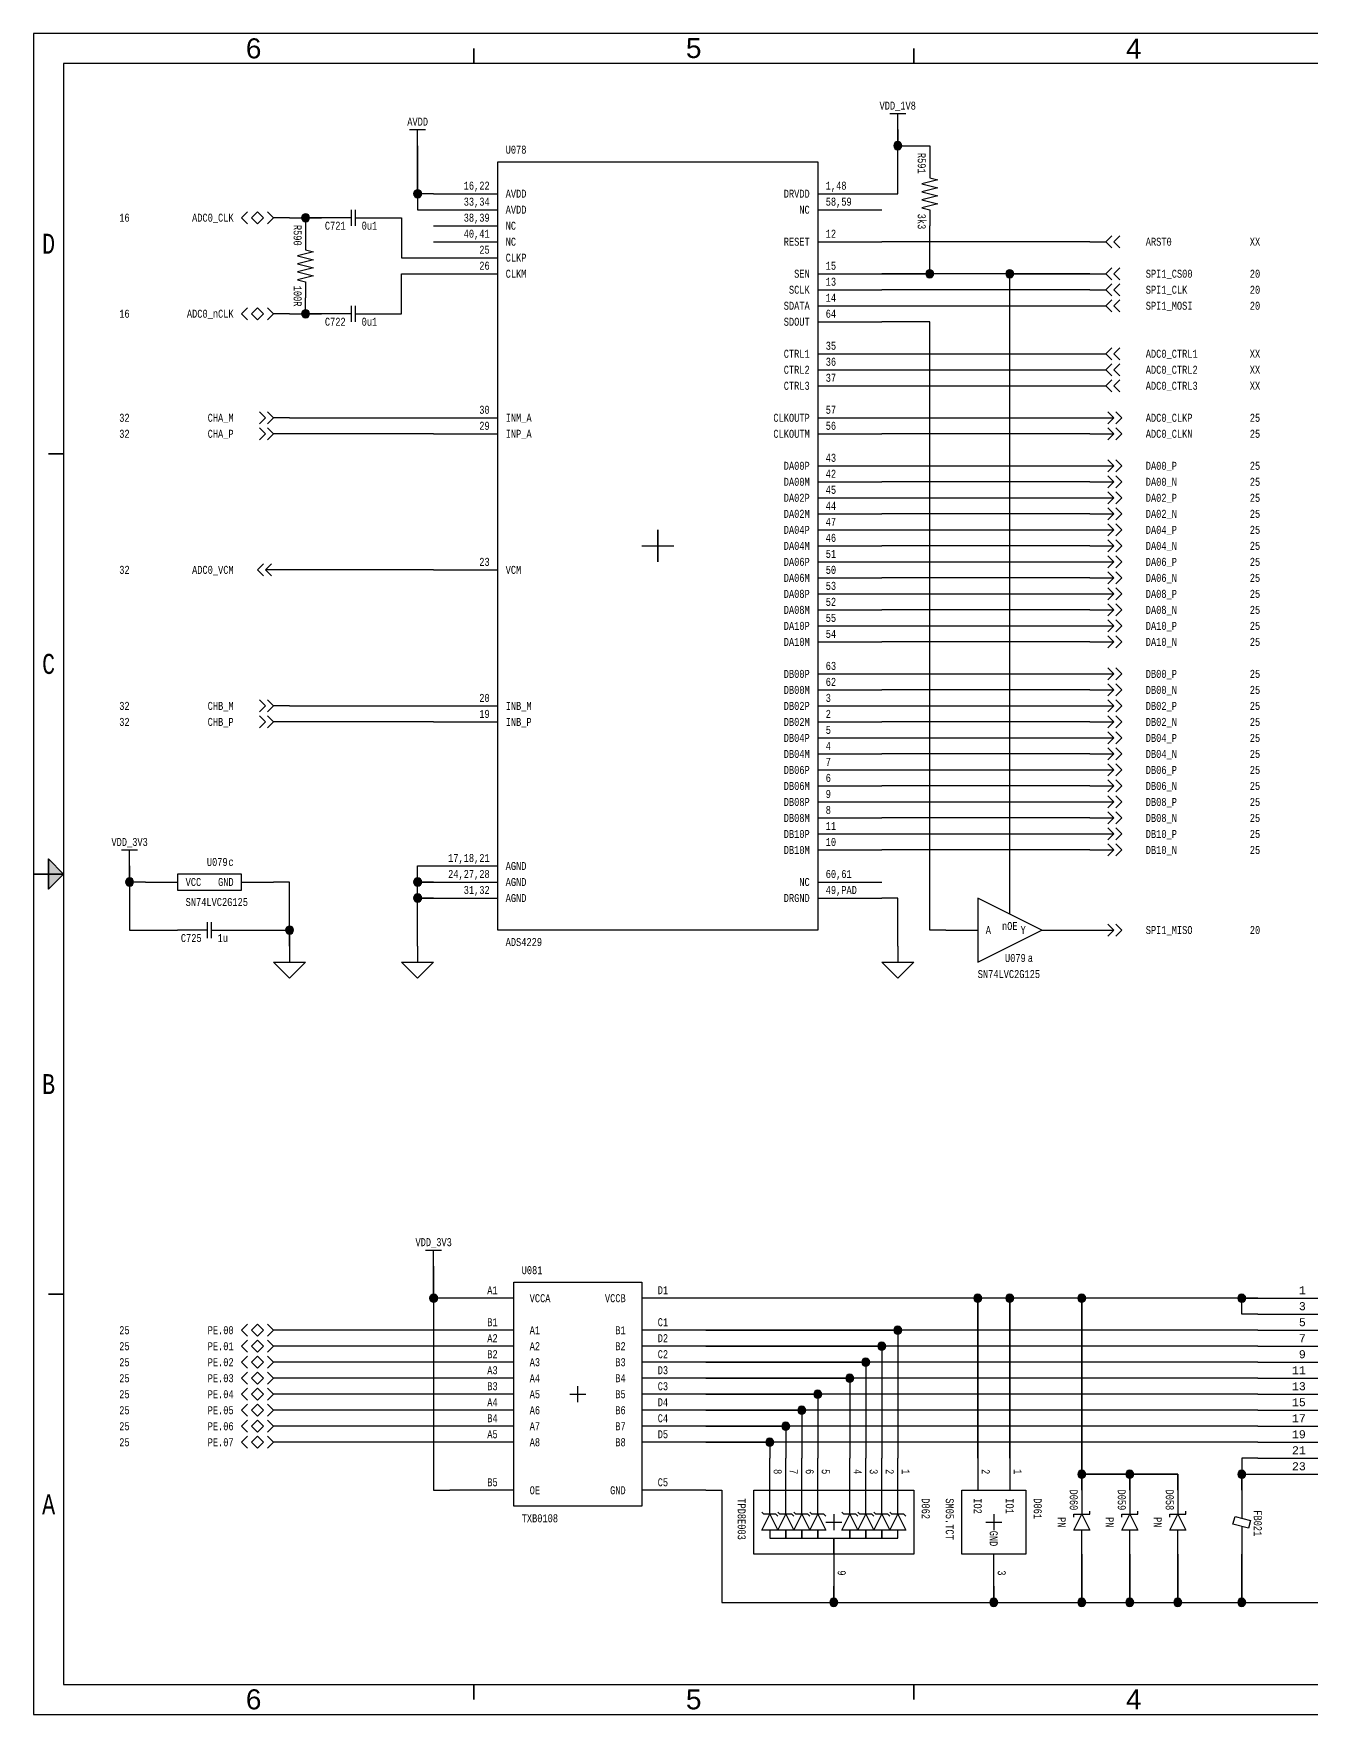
# Paper-space layout '34' of a CAD drawing. Header units: inches. Extents: x 0.2 to 16.8, y 0.2 to 10.8.
# Drawn here: x 0.25 to 8.24, y 0.25 to 10.75 of the extents above; entities that cross this region are included whole.
import ezdxf
from ezdxf.enums import TextEntityAlignment as Align

# ---------------------------------------------------------------- set-up
doc = ezdxf.new("R2010")
doc.units = ezdxf.units.IN
doc.header["$MEASUREMENT"] = 0
for name, color, linetype in [('BORDER', 13, 'Continuous'), ('COMPONENT', 14, 'Continuous'), ('SIGNAL', 84, 'Continuous'), ('TEXT', 252, 'Continuous')]:
    doc.layers.add(name, color=color, linetype=linetype)
doc.styles.add('Monotxt', font='monotxt.shx')
doc.styles.add('Monotxt_75', font='monotxt.shx', dxfattribs={"width": 0.75})
doc.styles.get("Standard").update_dxf_attribs({"font": 'arial.ttf'})

# ---------------------------------------------------------------- blocks, each defined once
blk = doc.blocks.new('ANSI B Frame')
at = {"layer": 'BORDER', "lineweight": 35}
h = blk.add_hatch(color=256, dxfattribs=at)
h.dxf.hatch_style = 1
h.paths.add_polyline_path([(0.34375, 5.59375), (0.34375, 5.5), (0.4375, 5.5)])
h.paths.add_polyline_path([(0.4375, 5.5), (0.34375, 5.5), (0.34375, 5.40625)])
at = {"layer": 'BORDER'}
for points in [[(0.25, 0.25), (16.75, 0.25), (16.75, 10.75), (0.25, 10.75)], [(0.4375, 0.4375), (16.5625, 0.4375), (16.5625, 10.5625), (0.4375, 10.5625)]]:
    blk.add_lwpolyline(points, close=True, dxfattribs=at)
at = {"layer": 'BORDER', "lineweight": 35}
for points in [[(3, 10.65625), (3, 10.5625)], [(5.75, 10.65625), (5.75, 10.5625)], [(0.34375, 8.125), (0.4375, 8.125)], [(0.4375, 5.5), (0.25, 5.5)], [(0.34375, 2.875), (0.4375, 2.875)], [(3, 0.34375), (3, 0.4375)], [(5.75, 0.34375), (5.75, 0.4375)]]:
    blk.add_lwpolyline(points, dxfattribs=at)
blk.add_lwpolyline([(0.4375, 5.5), (0.34375, 5.59375), (0.34375, 5.40625)], close=True, dxfattribs=at)
at = {"layer": 'BORDER', "style": 'Monotxt_75', "width": 0.75}
for s, p in [('D', (0.34375, 9.4375)), ('C', (0.34375, 6.8125)), ('B', (0.34375, 4.1875)), ('A', (0.34375, 1.5625))]:
    blk.add_text(s, height=0.125, dxfattribs=at).set_placement(p, align=Align.MIDDLE_CENTER)
at = {"layer": 'BORDER', "flags": 8}
for tag, p in [('ZN6', (1.625, 10.65787)), ('ZN5', (4.375, 10.66009)), ('ZN4', (7.125, 10.65625)), ('ZN3', (9.875, 10.65796)), ('ZN2', (12.625, 10.65574)), ('ZN1', (15.375, 10.65574)), ('ZN6', (1.625, 0.34375)), ('ZN5', (4.375, 0.34375)), ('ZN4', (7.125, 0.34375)), ('ZN3', (9.875, 0.34375)), ('ZN2', (12.625, 0.34375)), ('ZN1', (15.375, 0.34375))]:
    blk.add_attdef(tag, text='', height=0.125, dxfattribs=at).set_placement(p, align=Align.MIDDLE_CENTER)
at = {"layer": 'TEXT', "style": 'Monotxt_75', "width": 0.75, "flags": 8}
for tag, height, p in [('DESRP', 0.0625, (13.625, 1)), ('DWG_NO', 0.1875, (13.9625, 0.7125))]:
    blk.add_attdef(tag, text='', height=height, dxfattribs=at).set_placement(p, align=Align.MIDDLE_LEFT)
for tag, height, p in [('SHTSZ', 0.1875, (13.7375, 0.7125)), ('REV', 0.1875, (16.4125, 0.7125)), ('SCALE', 0.0625, (14.15625, 0.5)), ('REVDATE', 0.0625, (15.11875, 0.5)), ('CURRSHT', 0.0625, (16.0625, 0.5)), ('LASTSHT', 0.0625, (16.4375, 0.5))]:
    blk.add_attdef(tag, text='', height=height, dxfattribs=at).set_placement(p, align=Align.MIDDLE_CENTER)
blk = doc.blocks.new('TPD8E003')
for points in [[(-0.1, 0.25), (0.1, 0.25), (0.1, -0.25), (-0.1, -0.25)], [(-0.025, 0.2), (0.025, 0.225), (0.025, 0.175)], [(-0.025, 0.15), (0.025, 0.175), (0.025, 0.125)], [(-0.025, 0.1), (0.025, 0.125), (0.025, 0.075)], [(-0.025, 0.05), (0.025, 0.075), (0.025, 0.025)], [(-0.025, -0.05), (0.025, -0.025), (0.025, -0.075)], [(-0.025, -0.1), (0.025, -0.075), (0.025, -0.125)], [(-0.025, -0.15), (0.025, -0.125), (0.025, -0.175)], [(-0.025, -0.2), (0.025, -0.175), (0.025, -0.225)]]:
    blk.add_lwpolyline(points, close=True)
for points in [[(-0.01875, 0.225), (-0.025, 0.21875), (-0.025, 0.18125), (-0.03125, 0.175)], [(-0.025, 0.2), (-0.2, 0.2)], [(-0.01875, 0.175), (-0.025, 0.16875), (-0.025, 0.13125), (-0.03125, 0.125)], [(0.025, -0.2), (0.05, -0.2), (0.05, -0.15), (0.025, -0.15), (0.05, -0.15), (0.05, -0.1), (0.025, -0.1), (0.05, -0.1), (0.05, -0.05), (0.025, -0.05), (0.05, -0.05), (0.05, 0), (0.1, 0), (0.05, 0), (0.05, 0.05), (0.025, 0.05), (0.05, 0.05), (0.05, 0.1), (0.025, 0.1), (0.05, 0.1), (0.05, 0.15), (0.025, 0.15), (0.05, 0.15), (0.05, 0.2), (0.025, 0.2)], [(-0.025, 0.15), (-0.2, 0.15)], [(-0.01875, 0.125), (-0.025, 0.11875), (-0.025, 0.08125), (-0.03125, 0.075)], [(-0.025, 0.1), (-0.2, 0.1)], [(-0.01875, 0.075), (-0.025, 0.06875), (-0.025, 0.03125), (-0.03125, 0.025)], [(-0.025, 0.05), (-0.2, 0.05)], [(-0.025, -0.05), (-0.2, -0.05)], [(-0.01875, -0.025), (-0.025, -0.03125), (-0.025, -0.06875), (-0.03125, -0.075)], [(0.1, 0), (0.2, 0)], [(-0.025, -0.1), (-0.2, -0.1)], [(-0.01875, -0.075), (-0.025, -0.08125), (-0.025, -0.11875), (-0.03125, -0.125)], [(-0.025, -0.15), (-0.2, -0.15)], [(-0.01875, -0.125), (-0.025, -0.13125), (-0.025, -0.16875), (-0.03125, -0.175)], [(-0.025, -0.2), (-0.2, -0.2)], [(-0.01875, -0.175), (-0.025, -0.18125), (-0.025, -0.21875), (-0.03125, -0.225)]]:
    blk.add_lwpolyline(points)
at = {"color": 7}
for points in [[(-0.025, 0), (0, 0), (0, 0.025)], [(0, -0.025), (0, 0), (0.025, 0)]]:
    blk.add_lwpolyline(points, dxfattribs=at)
at = {"layer": 'TEXT', "style": 'Monotxt_75', "width": 0.75}
for s, p in [('1', (-0.15, 0.2125)), ('2', (-0.15, 0.1625)), ('3', (-0.15, 0.1125)), ('4', (-0.15, 0.0625)), ('5', (-0.15, -0.0375)), ('6', (-0.15, -0.0875)), ('7', (-0.15, -0.1375)), ('8', (-0.15, -0.1875))]:
    blk.add_text(s, height=0.025, dxfattribs=at).set_placement(p, align=Align.RIGHT)
blk.add_text('9', height=0.025, dxfattribs=at).set_placement((0.15, 0.0125))
blk.add_text('TPD8E003', height=0.025, dxfattribs=at).set_placement((-0.075, -0.275), align=Align.TOP_LEFT)
at = {"layer": 'TEXT', "style": 'Monotxt_75', "width": 0.75, "flags": 8}
blk.add_attdef('REF', (-0.075, 0.275), '', height=0.025, dxfattribs=at)
blk = doc.blocks.new('CONNECT')
blk.add_hatch(color=256).paths.add_polyline_path([(0.0125, 0, 1), (-0.0125, 0, 1)])
blk.add_circle((0, 0), 0.0125)
blk = doc.blocks.new('BIDIR_CONN')
for points in [[(0, 0), (0.05, 0)], [(0.06875, 0.01875), (0.05, 0), (0.06875, -0.01875)], [(0.13125, 0.01875), (0.15, 0), (0.13125, -0.01875)]]:
    blk.add_lwpolyline(points)
blk.add_lwpolyline([(0.1, 0.01875), (0.08125, 0), (0.1, -0.01875), (0.11875, 0)], close=True)
blk = doc.blocks.new('FeBead')
for points in [[(-0.2, 0), (-0.026, 0)], [(0.026, 0), (0.2, 0)]]:
    blk.add_lwpolyline(points)
blk.add_lwpolyline([(-0.037, -0.042), (-0.011, 0.055), (0.037, 0.042), (0.011, -0.055)], close=True)
at = {"layer": 'TEXT', "style": 'Monotxt_75', "width": 0.75, "flags": 8}
blk.add_attdef('REFID', (-0.075, 0.075), '', height=0.05, dxfattribs=at)
blk = doc.blocks.new('SM05.TCT')
blk.add_lwpolyline([(-0.1, 0.1), (0.1, 0.1), (0.1, -0.1), (-0.1, -0.1)], close=True)
for points in [[(-0.2, 0.05), (-0.1, 0.05)], [(0.2, 0), (0.1, 0)], [(-0.2, -0.05), (-0.1, -0.05)]]:
    blk.add_lwpolyline(points)
at = {"color": 7}
for points in [[(-0.025, 0), (0, 0), (0, 0.025)], [(0, -0.025), (0, 0), (0.025, 0)]]:
    blk.add_lwpolyline(points, dxfattribs=at)
at = {"layer": 'TEXT', "style": 'Monotxt_75', "width": 0.75}
for s, p in [('1', (-0.15, 0.0625)), ('2', (-0.15, -0.0375))]:
    blk.add_text(s, height=0.025, dxfattribs=at).set_placement(p, align=Align.RIGHT)
for s, p in [('IO1', (-0.075, 0.05)), ('IO2', (-0.075, -0.05))]:
    blk.add_text(s, height=0.025, dxfattribs=at).set_placement(p, align=Align.MIDDLE_LEFT)
blk.add_text('GND', height=0.025, dxfattribs=at).set_placement((0.075, 0), align=Align.MIDDLE_RIGHT)
blk.add_text('3', height=0.025, dxfattribs=at).set_placement((0.15, 0.0125))
blk.add_text('SM05.TCT', height=0.025, dxfattribs=at).set_placement((-0.075, -0.125), align=Align.TOP_LEFT)
at = {"layer": 'TEXT', "style": 'Monotxt_75', "width": 0.75, "flags": 8}
blk.add_attdef('REF', (-0.075, 0.125), '', height=0.025, dxfattribs=at)
blk = doc.blocks.new('TXB0108')
blk.add_lwpolyline([(-0.2, 0.35), (0.2, 0.35), (0.2, -0.35), (-0.2, -0.35)], close=True)
for points in [[(-0.2, 0.3), (-0.4, 0.3)], [(0.4, 0.3), (0.2, 0.3)], [(-0.2, 0.2), (-0.4, 0.2)], [(0.4, 0.2), (0.2, 0.2)], [(-0.2, 0.15), (-0.4, 0.15)], [(0.4, 0.15), (0.2, 0.15)], [(-0.2, 0.1), (-0.4, 0.1)], [(0.4, 0.1), (0.2, 0.1)], [(-0.2, 0.05), (-0.4, 0.05)], [(0.4, 0.05), (0.2, 0.05)], [(-0.2, 0), (-0.4, 0)], [(-0.2, -0.05), (-0.4, -0.05)], [(0.4, 0), (0.2, 0)], [(0.4, -0.05), (0.2, -0.05)], [(-0.2, -0.1), (-0.4, -0.1)], [(0.4, -0.1), (0.2, -0.1)], [(-0.2, -0.15), (-0.4, -0.15)], [(0.4, -0.15), (0.2, -0.15)], [(-0.2, -0.3), (-0.4, -0.3)], [(0.4, -0.3), (0.2, -0.3)]]:
    blk.add_lwpolyline(points)
at = {"color": 7}
for points in [[(-0.025, 0), (0, 0), (0, 0.025)], [(0, -0.025), (0, 0), (0.025, 0)]]:
    blk.add_lwpolyline(points, dxfattribs=at)
at = {"layer": 'TEXT', "style": 'Monotxt_75', "width": 0.75}
for s, p in [('A1', (-0.25, 0.3125)), ('B1', (-0.25, 0.2125)), ('A2', (-0.25, 0.1625)), ('B2', (-0.25, 0.1125)), ('A3', (-0.25, 0.0625)), ('B3', (-0.25, 0.0125)), ('A4', (-0.25, -0.0375)), ('B4', (-0.25, -0.0875)), ('A5', (-0.25, -0.1375)), ('B5', (-0.25, -0.2875))]:
    blk.add_text(s, height=0.025, dxfattribs=at).set_placement(p, align=Align.RIGHT)
for s, p in [('D1', (0.25, 0.3125)), ('C1', (0.25, 0.2125)), ('D2', (0.25, 0.1625)), ('C2', (0.25, 0.1125)), ('D3', (0.25, 0.0625)), ('C3', (0.25, 0.0125)), ('D4', (0.25, -0.0375)), ('C4', (0.25, -0.0875)), ('D5', (0.25, -0.1375)), ('C5', (0.25, -0.2875))]:
    blk.add_text(s, height=0.025, dxfattribs=at).set_placement(p)
for s, p in [('VCCA', (-0.15, 0.3)), ('A1', (-0.15, 0.2)), ('A2', (-0.15, 0.15)), ('A3', (-0.15, 0.1)), ('A4', (-0.15, 0.05)), ('A5', (-0.15, 0)), ('A6', (-0.15, -0.05)), ('A7', (-0.15, -0.1)), ('A8', (-0.15, -0.15)), ('OE', (-0.15, -0.3))]:
    blk.add_text(s, height=0.025, dxfattribs=at).set_placement(p, align=Align.MIDDLE_LEFT)
for s, p in [('VCCB', (0.15, 0.3)), ('B1', (0.15, 0.2)), ('B2', (0.15, 0.15)), ('B3', (0.15, 0.1)), ('B4', (0.15, 0.05)), ('B5', (0.15, 0)), ('B6', (0.15, -0.05)), ('B7', (0.15, -0.1)), ('B8', (0.15, -0.15)), ('GND', (0.15, -0.3))]:
    blk.add_text(s, height=0.025, dxfattribs=at).set_placement(p, align=Align.MIDDLE_RIGHT)
blk.add_text('TXB0108', height=0.025, dxfattribs=at).set_placement((-0.175, -0.375), align=Align.TOP_LEFT)
at = {"layer": 'TEXT', "style": 'Monotxt_75', "width": 0.75, "flags": 8}
blk.add_attdef('REF', (-0.175, 0.375), '', height=0.025, dxfattribs=at)
blk = doc.blocks.new('HEADER_2X12')
blk.add_lwpolyline([(-0.2, 0.65), (0.2, 0.65), (0.2, -0.65), (-0.2, -0.65)], close=True)
for points in [[(-0.6, 0.55), (-0.1, 0.55)], [(0.6, 0.55), (0.1, 0.55)], [(-0.6, 0.45), (-0.1, 0.45)], [(0.6, 0.45), (0.1, 0.45)], [(-0.6, 0.35), (-0.1, 0.35)], [(0.6, 0.35), (0.1, 0.35)], [(-0.6, 0.25), (-0.1, 0.25)], [(0.6, 0.25), (0.1, 0.25)], [(-0.6, 0.15), (-0.1, 0.15)], [(0.6, 0.15), (0.1, 0.15)], [(-0.6, 0.05), (-0.1, 0.05)], [(0.6, 0.05), (0.1, 0.05)], [(-0.6, -0.05), (-0.1, -0.05)], [(0.6, -0.05), (0.1, -0.05)], [(-0.6, -0.15), (-0.1, -0.15)], [(0.6, -0.15), (0.1, -0.15)], [(-0.6, -0.25), (-0.1, -0.25)], [(0.6, -0.25), (0.1, -0.25)], [(-0.6, -0.35), (-0.1, -0.35)], [(0.6, -0.35), (0.1, -0.35)], [(-0.6, -0.45), (-0.1, -0.45)], [(0.6, -0.45), (0.1, -0.45)], [(-0.6, -0.55), (-0.1, -0.55)], [(0.6, -0.55), (0.1, -0.55)]]:
    blk.add_lwpolyline(points)
at = {"color": 7}
for points in [[(-0.05, 0), (0, 0), (0, 0.05)], [(0, -0.05), (0, 0), (0.05, 0)]]:
    blk.add_lwpolyline(points, dxfattribs=at)
for centre, start, end in [((-0.1, 0.55), 270, 90), ((0.1, 0.55), 90, 270), ((-0.1, 0.45), 270, 90), ((0.1, 0.45), 90, 270), ((-0.1, 0.35), 270, 90), ((0.1, 0.35), 90, 270), ((-0.1, 0.25), 270, 90), ((0.1, 0.25), 90, 270), ((-0.1, 0.15), 270, 90), ((0.1, 0.15), 90, 270), ((-0.1, 0.05), 270, 90), ((0.1, 0.05), 90, 270), ((-0.1, -0.05), 270, 90), ((0.1, -0.05), 90, 270), ((-0.1, -0.15), 270, 90), ((0.1, -0.15), 90, 270), ((-0.1, -0.25), 270, 90), ((0.1, -0.25), 90, 270), ((-0.1, -0.35), 270, 90), ((0.1, -0.35), 90, 270), ((-0.1, -0.45), 270, 90), ((-0.1, -0.55), 270, 90), ((0.1, -0.45), 90, 270), ((0.1, -0.55), 90, 270)]:
    blk.add_arc(centre, 0.025, start, end)
at = {"layer": 'TEXT', "style": 'Monotxt'}
for s, p in [('3', (-0.3, 0.475)), ('1', (-0.3, 0.575)), ('5', (-0.3, 0.375)), ('7', (-0.3, 0.275)), ('9', (-0.3, 0.175)), ('11', (-0.3, 0.075)), ('13', (-0.3, -0.025)), ('15', (-0.3, -0.125)), ('17', (-0.3, -0.225)), ('19', (-0.3, -0.325)), ('21', (-0.3, -0.425)), ('23', (-0.3, -0.525))]:
    blk.add_text(s, height=0.05, dxfattribs=at).set_placement(p, align=Align.RIGHT)
for s, p in [('4', (0.3, 0.475)), ('2', (0.3, 0.575)), ('6', (0.3, 0.375)), ('8', (0.3, 0.275)), ('10', (0.3, 0.175)), ('12', (0.3, 0.075)), ('14', (0.3, -0.025)), ('16', (0.3, -0.125)), ('18', (0.3, -0.225)), ('20', (0.3, -0.325)), ('22', (0.3, -0.425)), ('24', (0.3, -0.525))]:
    blk.add_text(s, height=0.05, dxfattribs=at).set_placement(p)
at = {"layer": 'TEXT', "style": 'Monotxt_75', "width": 0.75, "flags": 8}
blk.add_attdef('REF', (-0.15, 0.7), '', height=0.05, dxfattribs=at)
blk.add_attdef('CMP', text='', height=0.05, dxfattribs=at).set_placement((-0.15, -0.7), align=Align.TOP_LEFT)
blk = doc.blocks.new('FLOAT_GND')
blk.add_lwpolyline([(0, 0), (0, -0.05)])
blk.add_lwpolyline([(-0.05, -0.05), (0.05, -0.05), (0, -0.1)], close=True)
blk = doc.blocks.new('TO_CONN')
for points in [[(0, 0), (0.075, 0)], [(0.05625, 0.01875), (0.075, 0), (0.05625, -0.01875)], [(0.08125, 0.01875), (0.1, 0), (0.08125, -0.01875)]]:
    blk.add_lwpolyline(points)
blk = doc.blocks.new('FROM_CONN')
for points in [[(0, 0), (0.05, 0)], [(0.06875, 0.01875), (0.05, 0), (0.06875, -0.01875)], [(0.09375, 0.01875), (0.075, 0), (0.09375, -0.01875)]]:
    blk.add_lwpolyline(points)
blk = doc.blocks.new('CAP')
for points in [[(0, 0.0125), (0, 0.2)], [(-0.05, 0.0125), (0.05, 0.0125)], [(-0.05, -0.0125), (0.05, -0.0125)], [(0, -0.0125), (0, -0.2)]]:
    blk.add_lwpolyline(points)
at = {"layer": 'TEXT', "style": 'Monotxt_75', "width": 0.75, "flags": 8}
blk.add_attdef('REFID', text='', height=0.05, rotation=270, dxfattribs=at).set_placement((-0.025, 0.05), align=Align.TOP_RIGHT)
blk.add_attdef('VALUE', text='', height=0.05, rotation=270, dxfattribs=at).set_placement((-0.025, -0.05), align=Align.TOP_LEFT)
blk = doc.blocks.new('RES')
blk.add_lwpolyline([(-0.2, 0), (-0.1, 0), (-0.0875, 0.05), (-0.0625, -0.05), (-0.0375, 0.05), (-0.0125, -0.05), (0.0125, 0.05), (0.0375, -0.05), (0.0625, 0.05), (0.0875, -0.05), (0.1, 0), (0.2, 0)])
at = {"layer": 'TEXT', "style": 'Monotxt_75', "width": 0.75, "flags": 8}
blk.add_attdef('REFID', text='', height=0.05, dxfattribs=at).set_placement((-0.125, -0.025), align=Align.TOP_RIGHT)
blk.add_attdef('VALUE', text='', height=0.05, dxfattribs=at).set_placement((0.125, -0.025), align=Align.TOP_LEFT)
blk = doc.blocks.new('SUPPLY_BUS')
for points in [[(0, 0), (0.05, 0)], [(0.05, 0.025), (0.05, -0.025)]]:
    blk.add_lwpolyline(points)
blk = doc.blocks.new('ADS42xx_LVDS')
blk.add_lwpolyline([(-1, 2.4), (1, 2.4), (1, -2.4), (-1, -2.4)], close=True)
for points in [[(-1.4, 2.2), (-1, 2.2)], [(-1.4, 2.1), (-1, 2.1)], [(1, 2.2), (1.4, 2.2)], [(1, 2.1), (1.4, 2.1)], [(-1.4, 2), (-1, 2)], [(-1.4, 1.9), (-1, 1.9)], [(1, 1.9), (1.4, 1.9)], [(-1.4, 1.8), (-1, 1.8)], [(-1.4, 1.7), (-1, 1.7)], [(1, 1.7), (1.4, 1.7)], [(1, 1.6), (1.4, 1.6)], [(1, 1.5), (1.4, 1.5)], [(1, 1.4), (1.4, 1.4)], [(1, 1.2), (1.4, 1.2)], [(1, 1.1), (1.4, 1.1)], [(1, 1), (1.4, 1)], [(-1.4, 0.8), (-1, 0.8)], [(1, 0.8), (1.4, 0.8)], [(-1.4, 0.7), (-1, 0.7)], [(1, 0.7), (1.4, 0.7)], [(1, 0.5), (1.4, 0.5)], [(1, 0.4), (1.4, 0.4)], [(1, 0.3), (1.4, 0.3)], [(1, 0.2), (1.4, 0.2)], [(1, 0.1), (1.4, 0.1)], [(1, 0), (1.4, 0)], [(1, -0.1), (1.4, -0.1)], [(-1.4, -0.15), (-1, -0.15)], [(1, -0.2), (1.4, -0.2)], [(1, -0.3), (1.4, -0.3)], [(1, -0.4), (1.4, -0.4)], [(1, -0.5), (1.4, -0.5)], [(1, -0.6), (1.4, -0.6)], [(1, -0.8), (1.4, -0.8)], [(1, -0.9), (1.4, -0.9)], [(-1.4, -1), (-1, -1)], [(1, -1), (1.4, -1)], [(-1.4, -1.1), (-1, -1.1)], [(1, -1.1), (1.4, -1.1)], [(1, -1.2), (1.4, -1.2)], [(1, -1.3), (1.4, -1.3)], [(1, -1.4), (1.4, -1.4)], [(1, -1.5), (1.4, -1.5)], [(1, -1.6), (1.4, -1.6)], [(1, -1.7), (1.4, -1.7)], [(1, -1.8), (1.4, -1.8)], [(1, -1.9), (1.4, -1.9)], [(-1.4, -2), (-1, -2)], [(-1.4, -2.1), (-1, -2.1)], [(-1.4, -2.2), (-1, -2.2)], [(1, -2.1), (1.4, -2.1)], [(1, -2.2), (1.4, -2.2)]]:
    blk.add_lwpolyline(points)
at = {"color": 7}
blk.add_lwpolyline([(-0.1, 0), (0, 0), (0, 0.1), (0, -0.1), (0, 0), (0.1, 0)], dxfattribs=at)
at = {"layer": 'TEXT', "style": 'Monotxt_75', "width": 0.75}
for s, p in [('16,22', (-1.05, 2.225)), ('33,34', (-1.05, 2.125)), ('38,39', (-1.05, 2.025)), ('40,41', (-1.05, 1.925)), ('25', (-1.05, 1.825)), ('26', (-1.05, 1.725)), ('30', (-1.05, 0.825)), ('29', (-1.05, 0.725)), ('23', (-1.05, -0.125)), ('20', (-1.05, -0.975)), ('19', (-1.05, -1.075)), ('17,18,21', (-1.05, -1.975)), ('24,27,28', (-1.05, -2.075)), ('31,32', (-1.05, -2.175))]:
    blk.add_text(s, height=0.05, dxfattribs=at).set_placement(p, align=Align.RIGHT)
for s, p in [('AVDD', (-0.95, 2.2)), ('AVDD', (-0.95, 2.1)), ('NC', (-0.95, 2)), ('NC', (-0.95, 1.9)), ('CLKP', (-0.95, 1.8)), ('CLKM', (-0.95, 1.7)), ('INM_A', (-0.95, 0.8)), ('INP_A', (-0.95, 0.7)), ('VCM', (-0.95, -0.15)), ('INB_M', (-0.95, -1)), ('INB_P', (-0.95, -1.1)), ('AGND', (-0.95, -2)), ('AGND', (-0.95, -2.1)), ('AGND', (-0.95, -2.2))]:
    blk.add_text(s, height=0.05, dxfattribs=at).set_placement(p, align=Align.MIDDLE_LEFT)
for s, p in [('DRVDD', (0.95, 2.2)), ('NC', (0.95, 2.1)), ('RESET', (0.95, 1.9)), ('SEN', (0.95, 1.7)), ('SCLK', (0.95, 1.6)), ('SDATA', (0.95, 1.5)), ('SDOUT', (0.95, 1.4)), ('CTRL1', (0.95, 1.2)), ('CTRL2', (0.95, 1.1)), ('CTRL3', (0.95, 1)), ('CLKOUTP', (0.95, 0.8)), ('CLKOUTM', (0.95, 0.7)), ('DA00P', (0.95, 0.5)), ('DA00M', (0.95, 0.4)), ('DA02P', (0.95, 0.3)), ('DA02M', (0.95, 0.2)), ('DA04P', (0.95, 0.1)), ('DA04M', (0.95, 0)), ('DA06P', (0.95, -0.1)), ('DA06M', (0.95, -0.2)), ('DA08P', (0.95, -0.3)), ('DA08M', (0.95, -0.4)), ('DA10P', (0.95, -0.5)), ('DA10M', (0.95, -0.6)), ('DB00P', (0.95, -0.8)), ('DB00M', (0.95, -0.9)), ('DB02P', (0.95, -1)), ('DB02M', (0.95, -1.1)), ('DB04P', (0.95, -1.2)), ('DB04M', (0.95, -1.3)), ('DB06P', (0.95, -1.4)), ('DB06M', (0.95, -1.5)), ('DB08P', (0.95, -1.6)), ('DB08M', (0.95, -1.7)), ('DB10P', (0.95, -1.8)), ('DB10M', (0.95, -1.9)), ('NC', (0.95, -2.1)), ('DRGND', (0.95, -2.2))]:
    blk.add_text(s, height=0.05, dxfattribs=at).set_placement(p, align=Align.MIDDLE_RIGHT)
for s, p in [('1,48', (1.05, 2.225)), ('58,59', (1.05, 2.125)), ('12', (1.05, 1.925)), ('15', (1.05, 1.725)), ('13', (1.05, 1.625)), ('14', (1.05, 1.525)), ('64', (1.05, 1.425)), ('35', (1.05, 1.225)), ('36', (1.05, 1.125)), ('37', (1.05, 1.025)), ('57', (1.05, 0.825)), ('56', (1.05, 0.725)), ('43', (1.05, 0.525)), ('42', (1.05, 0.425)), ('45', (1.05, 0.325)), ('44', (1.05, 0.225)), ('47', (1.05, 0.125)), ('46', (1.05, 0.025)), ('51', (1.05, -0.075)), ('50', (1.05, -0.175)), ('53', (1.05, -0.275)), ('52', (1.05, -0.375)), ('55', (1.05, -0.475)), ('54', (1.05, -0.575)), ('63', (1.05, -0.775)), ('62', (1.05, -0.875)), ('3', (1.05, -0.975)), ('2', (1.05, -1.075)), ('5', (1.05, -1.175)), ('4', (1.05, -1.275)), ('7', (1.05, -1.375)), ('6', (1.05, -1.475)), ('9', (1.05, -1.575)), ('8', (1.05, -1.675)), ('11', (1.05, -1.775)), ('10', (1.05, -1.875)), ('60,61', (1.05, -2.075)), ('49,PAD', (1.05, -2.175))]:
    blk.add_text(s, height=0.05, dxfattribs=at).set_placement(p)
at = {"layer": 'TEXT', "style": 'Monotxt_75', "width": 0.75, "flags": 8}
blk.add_attdef('REFID', (-0.95, 2.45), '', height=0.05, dxfattribs=at)
blk.add_attdef('MFGPN', text='', height=0.05, dxfattribs=at).set_placement((-0.95, -2.45), align=Align.TOP_LEFT)
blk = doc.blocks.new('74xxx125')
for points in [[(0, 0.1), (0, 0.4)], [(-0.4, 0), (-0.2, 0)], [(0.2, 0), (0.4, 0)]]:
    blk.add_lwpolyline(points)
blk.add_lwpolyline([(-0.2, 0.2), (-0.2, -0.2), (0.2, 0)], close=True)
at = {"layer": 'TEXT', "style": 'Monotxt_75', "width": 0.75}
blk.add_text('A', height=0.05, dxfattribs=at).set_placement((-0.15, 0), align=Align.MIDDLE_LEFT)
blk.add_text('nOE', height=0.05, dxfattribs=at).set_placement((0, 0.05), align=Align.TOP_CENTER)
blk.add_text('Y', height=0.05, dxfattribs=at).set_placement((0.1, 0), align=Align.MIDDLE_RIGHT)
at = {"layer": 'TEXT', "style": 'Monotxt_75', "width": 0.75, "flags": 8}
blk.add_attdef('EN', (-0.025, 0.15), '', height=0.05, rotation=90, dxfattribs=at)
for tag, p in [('IN', (-0.225, 0.025)), ('REFID', (0.1, -0.2))]:
    blk.add_attdef(tag, text='', height=0.05, dxfattribs=at).set_placement(p, align=Align.RIGHT)
for tag, p in [('OUT', (0.225, 0.025)), ('INST', (0.1125, -0.2))]:
    blk.add_attdef(tag, p, '', height=0.05, dxfattribs=at)
blk.add_attdef('MFGPN', text='', height=0.05, dxfattribs=at).set_placement((-0.2, -0.25), align=Align.TOP_LEFT)
blk = doc.blocks.new('IC_GEN_PWR')
for points in [[(-0.4, 0), (-0.2, 0)], [(0.2, 0), (0.4, 0)]]:
    blk.add_lwpolyline(points)
blk.add_lwpolyline([(-0.2, -0.05), (0.2, -0.05), (0.2, 0.05), (-0.2, 0.05)], close=True)
at = {"layer": 'TEXT', "style": 'Monotxt_75', "width": 0.75}
blk.add_text('VCC', height=0.05, dxfattribs=at).set_placement((-0.15, 0), align=Align.MIDDLE_LEFT)
blk.add_text('GND', height=0.05, dxfattribs=at).set_placement((0.15, 0), align=Align.MIDDLE_RIGHT)
at = {"layer": 'TEXT', "style": 'Monotxt_75', "width": 0.75, "flags": 8}
for tag, p in [('REFID', (0.1125, 0.1)), ('INST', (0.15, 0.1)), ('VCC', (-0.25, 0.025))]:
    blk.add_attdef(tag, text='', height=0.05, dxfattribs=at).set_placement(p, align=Align.RIGHT)
blk.add_attdef('GND', (0.25, 0.025), '', height=0.05, dxfattribs=at)
blk.add_attdef('MFGPN', text='', height=0.05, dxfattribs=at).set_placement((-0.15, -0.1), align=Align.TOP_LEFT)
blk = doc.blocks.new('D_ZENER_FLIP')
for points in [[(-0.2, 0), (-0.05, 0)], [(-0.03125, -0.05), (-0.05, -0.05), (-0.05, -0.05), (-0.05, -0.05), (-0.05, 0.05), (-0.05, 0.05), (-0.05, 0.05), (-0.06875, 0.05)], [(0.2, 0), (0.05, 0)]]:
    blk.add_lwpolyline(points)
blk.add_lwpolyline([(-0.05, 0), (0.05, 0.05), (0.05, -0.05)], close=True)
at = {"layer": 'TEXT', "style": 'Monotxt_75', "width": 0.75, "flags": 8}
blk.add_attdef('REFNO', text='', height=0.05, dxfattribs=at).set_placement((-0.075, -0.025), align=Align.TOP_RIGHT)
blk.add_attdef('MFGPN', text='', height=0.05, dxfattribs=at).set_placement((0, -0.1), align=Align.TOP_CENTER)

psp = doc.layouts.new('34')

# ---------------------------------------------------------------- linework, layer by layer
at = {"layer": 'SIGNAL'}
for points in [[(5.55, 9.75), (5.65, 9.75), (5.65, 10.15), (5.65, 10.05), (5.85, 10.05), (5.85, 9.95)], [(2.75, 9.75), (2.65, 9.75), (2.65, 10.05), (2.65, 9.65), (2.75, 9.65)], [(1.85, 9.6), (2.05, 9.6), (1.95, 9.6), (1.95, 9.5)], [(2.45, 9.6), (2.55, 9.6), (2.55, 9.35), (2.75, 9.35)], [(6.35, 5.55), (6.35, 9.25), (6.85, 9.25), (5.55, 9.25), (5.85, 9.25), (5.85, 9.55)], [(6.85, 9.45), (5.55, 9.45)], [(2.45, 9), (2.55, 9), (2.55, 9.25), (2.75, 9.25)], [(6.85, 9.15), (5.55, 9.15)], [(1.85, 9), (2.05, 9), (1.95, 9), (1.95, 9.1)], [(5.55, 9.05), (6.85, 9.05)], [(5.95, 5.15), (5.85, 5.15), (5.85, 8.95), (5.55, 8.95)], [(5.55, 8.75), (6.85, 8.75)], [(5.55, 8.65), (6.85, 8.65)], [(5.55, 8.55), (6.85, 8.55)], [(1.85, 8.35), (2.75, 8.35)], [(5.55, 8.35), (6.85, 8.35)], [(2.75, 8.25), (1.85, 8.25)], [(6.85, 8.25), (5.55, 8.25)], [(5.55, 8.05), (6.85, 8.05)], [(6.85, 7.95), (5.55, 7.95)], [(5.55, 7.85), (6.85, 7.85)], [(6.85, 7.75), (5.55, 7.75)], [(5.55, 7.65), (6.85, 7.65)], [(6.85, 7.55), (5.55, 7.55)], [(2.75, 7.4), (1.85, 7.4)], [(5.55, 7.45), (6.85, 7.45)], [(6.85, 7.35), (5.55, 7.35)], [(5.55, 7.25), (6.85, 7.25)], [(6.85, 7.15), (5.55, 7.15)], [(5.55, 7.05), (6.85, 7.05)], [(6.85, 6.95), (5.55, 6.95)], [(5.55, 6.75), (6.85, 6.75)], [(6.85, 6.65), (5.55, 6.65)], [(1.85, 6.55), (2.75, 6.55)], [(5.55, 6.55), (6.85, 6.55)], [(2.75, 6.45), (1.85, 6.45)], [(6.85, 6.45), (5.55, 6.45)], [(5.55, 6.35), (6.85, 6.35)], [(6.85, 6.25), (5.55, 6.25)], [(5.55, 6.15), (6.85, 6.15)], [(6.85, 6.05), (5.55, 6.05)], [(5.55, 5.95), (6.85, 5.95)], [(6.85, 5.85), (5.55, 5.85)], [(5.55, 5.75), (6.85, 5.75)], [(6.85, 5.65), (5.55, 5.65)], [(0.95, 5.45), (0.85, 5.45), (0.85, 5.55), (0.85, 5.15), (1.15, 5.15)], [(2.65, 5.05), (2.65, 5.325), (2.675, 5.35), (2.75, 5.35), (2.65, 5.35), (2.65, 5.425), (2.675, 5.45), (2.75, 5.45), (2.65, 5.45), (2.65, 5.55), (2.75, 5.55)], [(1.55, 5.15), (1.85, 5.15), (1.85, 5.05), (1.85, 5.45), (1.75, 5.45)], [(5.65, 5.05), (5.65, 5.35), (5.55, 5.35)], [(6.75, 5.15), (6.85, 5.15)], [(2.85, 2.85), (2.75, 2.85), (2.75, 3.05), (2.75, 1.65), (2.85, 1.65)], [(7.9, 2.75), (7.8, 2.75), (7.8, 2.85), (7.9, 2.85), (6.8, 2.85), (6.8, 1.65), (6.8, 1.75), (7.1, 1.75), (7.1, 1.65), (7.1, 1.725), (7.125, 1.75), (7.4, 1.75), (7.4, 1.65), (7.4, 1.75), (6.825, 1.75), (6.8, 1.775), (6.8, 2.825), (6.775, 2.85), (6.35, 2.85), (6.35, 1.85), (6.35, 2.825), (6.325, 2.85), (6.15, 2.85), (6.15, 1.85), (6.15, 2.825), (6.125, 2.85), (4.45, 2.85)], [(2.85, 2.65), (1.85, 2.65)], [(7.9, 2.65), (4.45, 2.65), (5.65, 2.65), (5.65, 1.85)], [(2.85, 2.55), (1.85, 2.55)], [(7.9, 2.55), (4.45, 2.55), (5.55, 2.55), (5.55, 1.85)], [(2.85, 2.45), (1.85, 2.45)], [(7.9, 2.45), (4.45, 2.45), (5.45, 2.45), (5.45, 1.85)], [(2.85, 2.35), (1.85, 2.35)], [(7.9, 2.35), (4.45, 2.35), (5.35, 2.35), (5.35, 1.85)], [(2.85, 2.25), (1.85, 2.25)], [(7.9, 2.25), (4.45, 2.25), (5.15, 2.25), (5.15, 1.85)], [(2.85, 2.15), (1.85, 2.15)], [(7.9, 2.15), (4.45, 2.15), (5.05, 2.15), (5.05, 1.85)], [(2.85, 2.05), (1.85, 2.05)], [(7.9, 2.05), (4.45, 2.05), (4.95, 2.05), (4.95, 1.85)], [(2.85, 1.95), (1.85, 1.95)], [(7.9, 1.95), (4.45, 1.95), (4.85, 1.95), (4.85, 1.85)], [(7.9, 1.85), (7.8, 1.85), (7.8, 1.65), (7.8, 1.75), (7.9, 1.75)], [(4.45, 1.65), (4.55, 1.65), (4.55, 0.95), (5.25, 0.95), (5.25, 1.05), (5.25, 0.975), (5.275, 0.95), (6.25, 0.95), (6.25, 1.05), (6.25, 0.975), (6.275, 0.95), (6.8, 0.95), (6.8, 1.25), (6.8, 0.975), (6.825, 0.95), (7.1, 0.95), (7.1, 1.25), (7.1, 0.975), (7.125, 0.95), (7.4, 0.95), (7.4, 1.25), (7.4, 0.975), (7.425, 0.95), (7.8, 0.95), (7.8, 1.25), (7.8, 0.975), (7.825, 0.95), (8.5, 0.95)]]:
    psp.add_lwpolyline(points, dxfattribs=at)

# ---------------------------------------------------------------- block references
ref = psp.add_blockref('ANSI B Frame', (0, 0))
ref.add_attrib('ZN4', '4', dxfattribs={"layer": 'BORDER', "height": 0.125}).set_placement((7.125, 0.344), align=Align.MIDDLE_CENTER)
ref.add_attrib('ZN4', '4', dxfattribs={"layer": 'BORDER', "height": 0.125}).set_placement((7.125, 10.656), align=Align.MIDDLE_CENTER)
ref.add_attrib('ZN5', '5', dxfattribs={"layer": 'BORDER', "height": 0.125}).set_placement((4.375, 0.344), align=Align.MIDDLE_CENTER)
ref.add_attrib('ZN5', '5', dxfattribs={"layer": 'BORDER', "height": 0.125}).set_placement((4.375, 10.66), align=Align.MIDDLE_CENTER)
ref.add_attrib('ZN6', '6', dxfattribs={"layer": 'BORDER', "height": 0.125}).set_placement((1.625, 0.344), align=Align.MIDDLE_CENTER)
ref.add_attrib('ZN6', '6', dxfattribs={"layer": 'BORDER', "height": 0.125}).set_placement((1.625, 10.658), align=Align.MIDDLE_CENTER)
at = {"layer": 'COMPONENT', "yscale": 2, "zscale": 2}
for name, p, xscale, rotation in [('SUPPLY_BUS', (5.65, 10.15), 2, 90), ('SUPPLY_BUS', (2.65, 10.05), 2, 90), ('BIDIR_CONN', (1.85, 9.6), 2, 180), ('FROM_CONN', (6.85, 9.45), -2, 180), ('FROM_CONN', (6.85, 9.25), -2, 180), ('FROM_CONN', (6.85, 9.15), -2, 180), ('BIDIR_CONN', (1.85, 9), 2, 180), ('FROM_CONN', (6.85, 9.05), -2, 180), ('FROM_CONN', (6.85, 8.75), -2, 180), ('FROM_CONN', (6.85, 8.65), -2, 180), ('FROM_CONN', (6.85, 8.55), -2, 180), ('SUPPLY_BUS', (0.85, 5.55), 2, 90), ('SUPPLY_BUS', (2.75, 3.05), 2, 90), ('BIDIR_CONN', (1.85, 2.65), 2, 180), ('BIDIR_CONN', (1.85, 2.55), 2, 180), ('BIDIR_CONN', (1.85, 2.45), 2, 180), ('BIDIR_CONN', (1.85, 2.35), 2, 180), ('BIDIR_CONN', (1.85, 2.25), 2, 180), ('BIDIR_CONN', (1.85, 2.15), 2, 180), ('BIDIR_CONN', (1.85, 2.05), 2, 180), ('BIDIR_CONN', (1.85, 1.95), 2, 180)]:
    psp.add_blockref(name, p, dxfattribs=dict(at, xscale=xscale, rotation=rotation))
at = {"layer": 'COMPONENT'}
ref = psp.add_blockref('ADS42xx_LVDS', (4.15, 7.55), dxfattribs=at)
ref.add_attrib('REFID', 'U078', (3.2, 10), dxfattribs={"layer": 'TEXT', "height": 0.05, "style": 'Monotxt_75', "width": 0.75})
ref.add_attrib('MFGPN', 'ADS4229', dxfattribs={"layer": 'TEXT', "height": 0.05, "style": 'Monotxt_75', "width": 0.75}).set_placement((3.2, 5.1), align=Align.TOP_LEFT)
at = {"layer": 'COMPONENT', "rotation": 270}
for name, p, values in [('RES', (5.85, 9.75), {'REFID': 'R591', 'VALUE': '3k3'}), ('RES', (1.95, 9.3), {'REFID': 'R590', 'VALUE': '100R'}), ('D_ZENER_FLIP', (6.8, 1.45), {'REFNO': 'D060', 'MFGPN': 'PN'}), ('D_ZENER_FLIP', (7.1, 1.45), {'REFNO': 'D059', 'MFGPN': 'PN'}), ('D_ZENER_FLIP', (7.4, 1.45), {'REFNO': 'D058', 'MFGPN': 'PN'}), ('FeBead', (7.8, 1.45), {'REFID': 'FB021'})]:
    psp.add_blockref(name, p, dxfattribs=at).add_auto_attribs(values)
at = {"layer": 'COMPONENT'}
ref = psp.add_blockref('CAP', (2.25, 9.6), dxfattribs=dict(at, rotation=90))
ref.add_attrib('REFID', 'C721', dxfattribs={"layer": 'TEXT', "height": 0.05, "style": 'Monotxt_75', "width": 0.75}).set_placement((2.2, 9.575), align=Align.TOP_RIGHT)
ref.add_attrib('VALUE', '0u1', dxfattribs={"layer": 'TEXT', "height": 0.05, "style": 'Monotxt_75', "width": 0.75}).set_placement((2.3, 9.575), align=Align.TOP_LEFT)
ref = psp.add_blockref('CAP', (2.25, 9), dxfattribs=dict(at, rotation=90))
ref.add_attrib('REFID', 'C722', dxfattribs={"layer": 'TEXT', "height": 0.05, "style": 'Monotxt_75', "width": 0.75}).set_placement((2.2, 8.975), align=Align.TOP_RIGHT)
ref.add_attrib('VALUE', '0u1', dxfattribs={"layer": 'TEXT', "height": 0.05, "style": 'Monotxt_75', "width": 0.75}).set_placement((2.3, 8.975), align=Align.TOP_LEFT)
at = {"layer": 'COMPONENT', "yscale": 2, "zscale": 2}
for name, p, xscale in [('FROM_CONN', (1.85, 8.35), -2), ('TO_CONN', (6.85, 8.35), 2), ('FROM_CONN', (1.85, 8.25), -2), ('TO_CONN', (6.85, 8.25), 2), ('TO_CONN', (6.85, 8.05), 2), ('TO_CONN', (6.85, 7.95), 2), ('TO_CONN', (6.85, 7.85), 2), ('TO_CONN', (6.85, 7.75), 2), ('TO_CONN', (6.85, 7.65), 2), ('TO_CONN', (6.85, 7.55), 2), ('TO_CONN', (6.85, 7.45), 2), ('TO_CONN', (1.85, 7.4), -2), ('TO_CONN', (6.85, 7.35), 2), ('TO_CONN', (6.85, 7.25), 2), ('TO_CONN', (6.85, 7.15), 2), ('TO_CONN', (6.85, 7.05), 2), ('TO_CONN', (6.85, 6.95), 2), ('TO_CONN', (6.85, 6.75), 2), ('TO_CONN', (6.85, 6.65), 2), ('FROM_CONN', (1.85, 6.55), -2), ('TO_CONN', (6.85, 6.55), 2), ('FROM_CONN', (1.85, 6.45), -2), ('TO_CONN', (6.85, 6.45), 2), ('TO_CONN', (6.85, 6.35), 2), ('TO_CONN', (6.85, 6.25), 2), ('TO_CONN', (6.85, 6.15), 2), ('TO_CONN', (6.85, 6.05), 2), ('TO_CONN', (6.85, 5.95), 2), ('TO_CONN', (6.85, 5.85), 2), ('TO_CONN', (6.85, 5.75), 2), ('TO_CONN', (6.85, 5.65), 2), ('TO_CONN', (6.85, 5.15), 2), ('FLOAT_GND', (1.85, 5.05), 2), ('FLOAT_GND', (2.65, 5.05), 2), ('FLOAT_GND', (5.65, 5.05), 2)]:
    psp.add_blockref(name, p, dxfattribs=dict(at, xscale=xscale))
at = {"layer": 'COMPONENT'}
for name, p, values in [('IC_GEN_PWR', (1.35, 5.45), {'REFID': 'U079', 'INST': 'c', 'MFGPN': 'SN74LVC2G125'}), ('74xxx125', (6.35, 5.15), {'REFID': 'U079', 'INST': 'a', 'MFGPN': 'SN74LVC2G125'})]:
    psp.add_blockref(name, p, dxfattribs=at).add_auto_attribs(values)
ref = psp.add_blockref('CAP', (1.35, 5.15), dxfattribs=dict(at, rotation=90))
ref.add_attrib('REFID', 'C725', dxfattribs={"layer": 'TEXT', "height": 0.05, "style": 'Monotxt_75', "width": 0.75}).set_placement((1.3, 5.125), align=Align.TOP_RIGHT)
ref.add_attrib('VALUE', '1u', dxfattribs={"layer": 'TEXT', "height": 0.05, "style": 'Monotxt_75', "width": 0.75}).set_placement((1.4, 5.125), align=Align.TOP_LEFT)
at = {"layer": 'COMPONENT', "xscale": 2, "yscale": 2, "zscale": 2}
psp.add_blockref('TXB0108', (3.65, 2.25), dxfattribs=at).add_auto_attribs({'REF': 'U081'})
at = {"layer": 'COMPONENT'}
ref = psp.add_blockref('HEADER_2X12', (8.5, 2.3), dxfattribs=at)
ref.add_attrib('REF', 'J013', (8.35, 3), dxfattribs={"layer": 'TEXT', "height": 0.05, "style": 'Monotxt_75', "width": 0.75})
ref.add_attrib('CMP', 'ST60-24P(50)', dxfattribs={"layer": 'TEXT', "height": 0.05, "style": 'Monotxt_75', "width": 0.75}).set_placement((8.35, 1.6), align=Align.TOP_LEFT)
at = {"layer": 'COMPONENT', "xscale": 2, "yscale": 2, "zscale": 2, "rotation": 270}
for name, p, values in [('TPD8E003', (5.25, 1.45), {'REF': 'D062'}), ('SM05.TCT', (6.25, 1.45), {'REF': 'D061'})]:
    psp.add_blockref(name, p, dxfattribs=at).add_auto_attribs(values)
at = {"layer": 'SIGNAL', "xscale": -2, "yscale": 2, "zscale": 2, "rotation": 180}
for p in [(5.65, 10.05), (2.65, 9.75), (1.95, 9.6), (5.85, 9.25), (6.35, 9.25), (1.95, 9), (0.85, 5.45), (2.65, 5.45), (2.65, 5.35), (1.85, 5.15), (2.75, 2.85), (6.15, 2.85), (6.35, 2.85), (6.8, 2.85), (7.8, 2.85), (5.65, 2.65), (5.55, 2.55), (5.45, 2.45), (5.35, 2.35), (5.15, 2.25), (5.05, 2.15), (4.95, 2.05), (4.85, 1.95), (6.8, 1.75), (7.1, 1.75), (7.8, 1.75), (5.25, 0.95), (6.25, 0.95), (6.8, 0.95), (7.1, 0.95), (7.4, 0.95), (7.8, 0.95)]:
    psp.add_blockref('CONNECT', p, dxfattribs=at)

# ---------------------------------------------------------------- texts
at = {"layer": 'TEXT', "style": 'Monotxt_75', "width": 0.75}
for s, p in [('VDD_1V8', (5.65, 10.275)), ('AVDD', (2.65, 10.175)), ('VDD_3V3', (0.85, 5.675)), ('VDD_3V3', (2.75, 3.175))]:
    psp.add_text(s, height=0.05, dxfattribs=at).set_placement(p, align=Align.CENTER)
for s, p in [('16', (0.85, 9.6)), ('ADC0_CLK', (1.5, 9.6)), ('16', (0.85, 9)), ('ADC0_nCLK', (1.5, 9)), ('32', (0.85, 8.35)), ('CHA_M', (1.5, 8.35)), ('32', (0.85, 8.25)), ('CHA_P', (1.5, 8.25)), ('32', (0.85, 7.4)), ('ADC0_VCM', (1.5, 7.4)), ('32', (0.85, 6.55)), ('CHB_M', (1.5, 6.55)), ('32', (0.85, 6.45)), ('CHB_P', (1.5, 6.45)), ('25', (0.85, 2.65)), ('PE.00', (1.5, 2.65)), ('25', (0.85, 2.55)), ('PE.01', (1.5, 2.55)), ('25', (0.85, 2.45)), ('PE.02', (1.5, 2.45)), ('25', (0.85, 2.35)), ('PE.03', (1.5, 2.35)), ('25', (0.85, 2.25)), ('PE.04', (1.5, 2.25)), ('25', (0.85, 2.15)), ('PE.05', (1.5, 2.15)), ('25', (0.85, 2.05)), ('PE.06', (1.5, 2.05)), ('25', (0.85, 1.95)), ('PE.07', (1.5, 1.95))]:
    psp.add_text(s, height=0.05, dxfattribs=at).set_placement(p, align=Align.MIDDLE_RIGHT)
for s, p in [('ARST0', (7.2, 9.45)), ('XX', (7.85, 9.45)), ('SPI1_CS00', (7.2, 9.25)), ('20', (7.85, 9.25)), ('SPI1_CLK', (7.2, 9.15)), ('20', (7.85, 9.15)), ('SPI1_MOSI', (7.2, 9.05)), ('20', (7.85, 9.05)), ('ADC0_CTRL1', (7.2, 8.75)), ('XX', (7.85, 8.75)), ('ADC0_CTRL2', (7.2, 8.65)), ('XX', (7.85, 8.65)), ('ADC0_CTRL3', (7.2, 8.55)), ('XX', (7.85, 8.55)), ('ADC0_CLKP', (7.2, 8.35)), ('25', (7.85, 8.35)), ('ADC0_CLKN', (7.2, 8.25)), ('25', (7.85, 8.25)), ('DA00_P', (7.2, 8.05)), ('25', (7.85, 8.05)), ('DA00_N', (7.2, 7.95)), ('DA02_P', (7.2, 7.85)), ('25', (7.85, 7.95)), ('25', (7.85, 7.85)), ('DA02_N', (7.2, 7.75)), ('25', (7.85, 7.75)), ('DA04_P', (7.2, 7.65)), ('25', (7.85, 7.65)), ('DA04_N', (7.2, 7.55)), ('25', (7.85, 7.55)), ('DA06_P', (7.2, 7.45)), ('25', (7.85, 7.45)), ('DA06_N', (7.2, 7.35)), ('25', (7.85, 7.35)), ('DA08_P', (7.2, 7.25)), ('25', (7.85, 7.25)), ('DA08_N', (7.2, 7.15)), ('25', (7.85, 7.15)), ('DA10_P', (7.2, 7.05)), ('25', (7.85, 7.05)), ('DA10_N', (7.2, 6.95)), ('25', (7.85, 6.95)), ('DB00_P', (7.2, 6.75)), ('25', (7.85, 6.75)), ('DB00_N', (7.2, 6.65)), ('25', (7.85, 6.65)), ('DB02_P', (7.2, 6.55)), ('25', (7.85, 6.55)), ('DB02_N', (7.2, 6.45)), ('25', (7.85, 6.45)), ('DB04_P', (7.2, 6.35)), ('25', (7.85, 6.35)), ('DB04_N', (7.2, 6.25)), ('25', (7.85, 6.25)), ('DB06_P', (7.2, 6.15)), ('25', (7.85, 6.15)), ('DB06_N', (7.2, 6.05)), ('25', (7.85, 6.05)), ('DB08_P', (7.2, 5.95)), ('25', (7.85, 5.95)), ('DB08_N', (7.2, 5.85)), ('DB10_P', (7.2, 5.75)), ('25', (7.85, 5.85)), ('25', (7.85, 5.75)), ('DB10_N', (7.2, 5.65)), ('25', (7.85, 5.65)), ('SPI1_MISO', (7.2, 5.15)), ('20', (7.85, 5.15))]:
    psp.add_text(s, height=0.05, dxfattribs=at).set_placement(p, align=Align.MIDDLE_LEFT)

doc.saveas('drawing.dxf')
